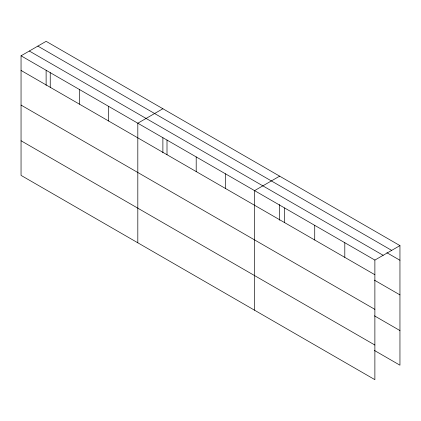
<?xml version="1.0" encoding="UTF-8"?>
<svg xmlns="http://www.w3.org/2000/svg" width="421" height="421" viewBox="0 0 421 421"><rect width="100%" height="100%" fill="white"/><g stroke="black" fill="none" stroke-linecap="round" stroke-linejoin="round"><path stroke-width="0.63" d="M374.879 309.361L374.879 260.083L21.05 55.804L21.05 175.389L374.879 379.674L374.879 309.361L21.05 105.082M21.05 55.804L46.121 41.326L399.95 245.611L399.95 365.196L374.416 350.456M162.885 108.739L137.814 123.216L137.814 242.801M279.649 176.152L254.579 190.629L254.579 310.219M374.879 260.083L399.95 245.611M37.848 46.105L391.677 250.384M386.899 252.726L399.95 260.262M29.323 51.025L383.152 255.305M21.05 70.449L374.879 274.734M374.416 280.149L399.95 294.889M374.416 315.824L399.95 330.569M21.05 140.761L374.879 345.041M344.804 242.717L344.804 257.368M314.729 225.356L314.729 240.007M284.654 207.99L284.654 222.641M279.649 204.527L279.649 220.204M225.388 173.773L225.388 188.424M196.197 156.922L196.197 171.573M167.005 140.067L167.005 154.718M162.885 137.767L162.885 152.791M108.623 106.36L108.623 121.011M79.432 89.51L79.432 104.155M50.241 72.654L50.241 87.305M46.121 70.354L46.121 85.379"/></g></svg>
